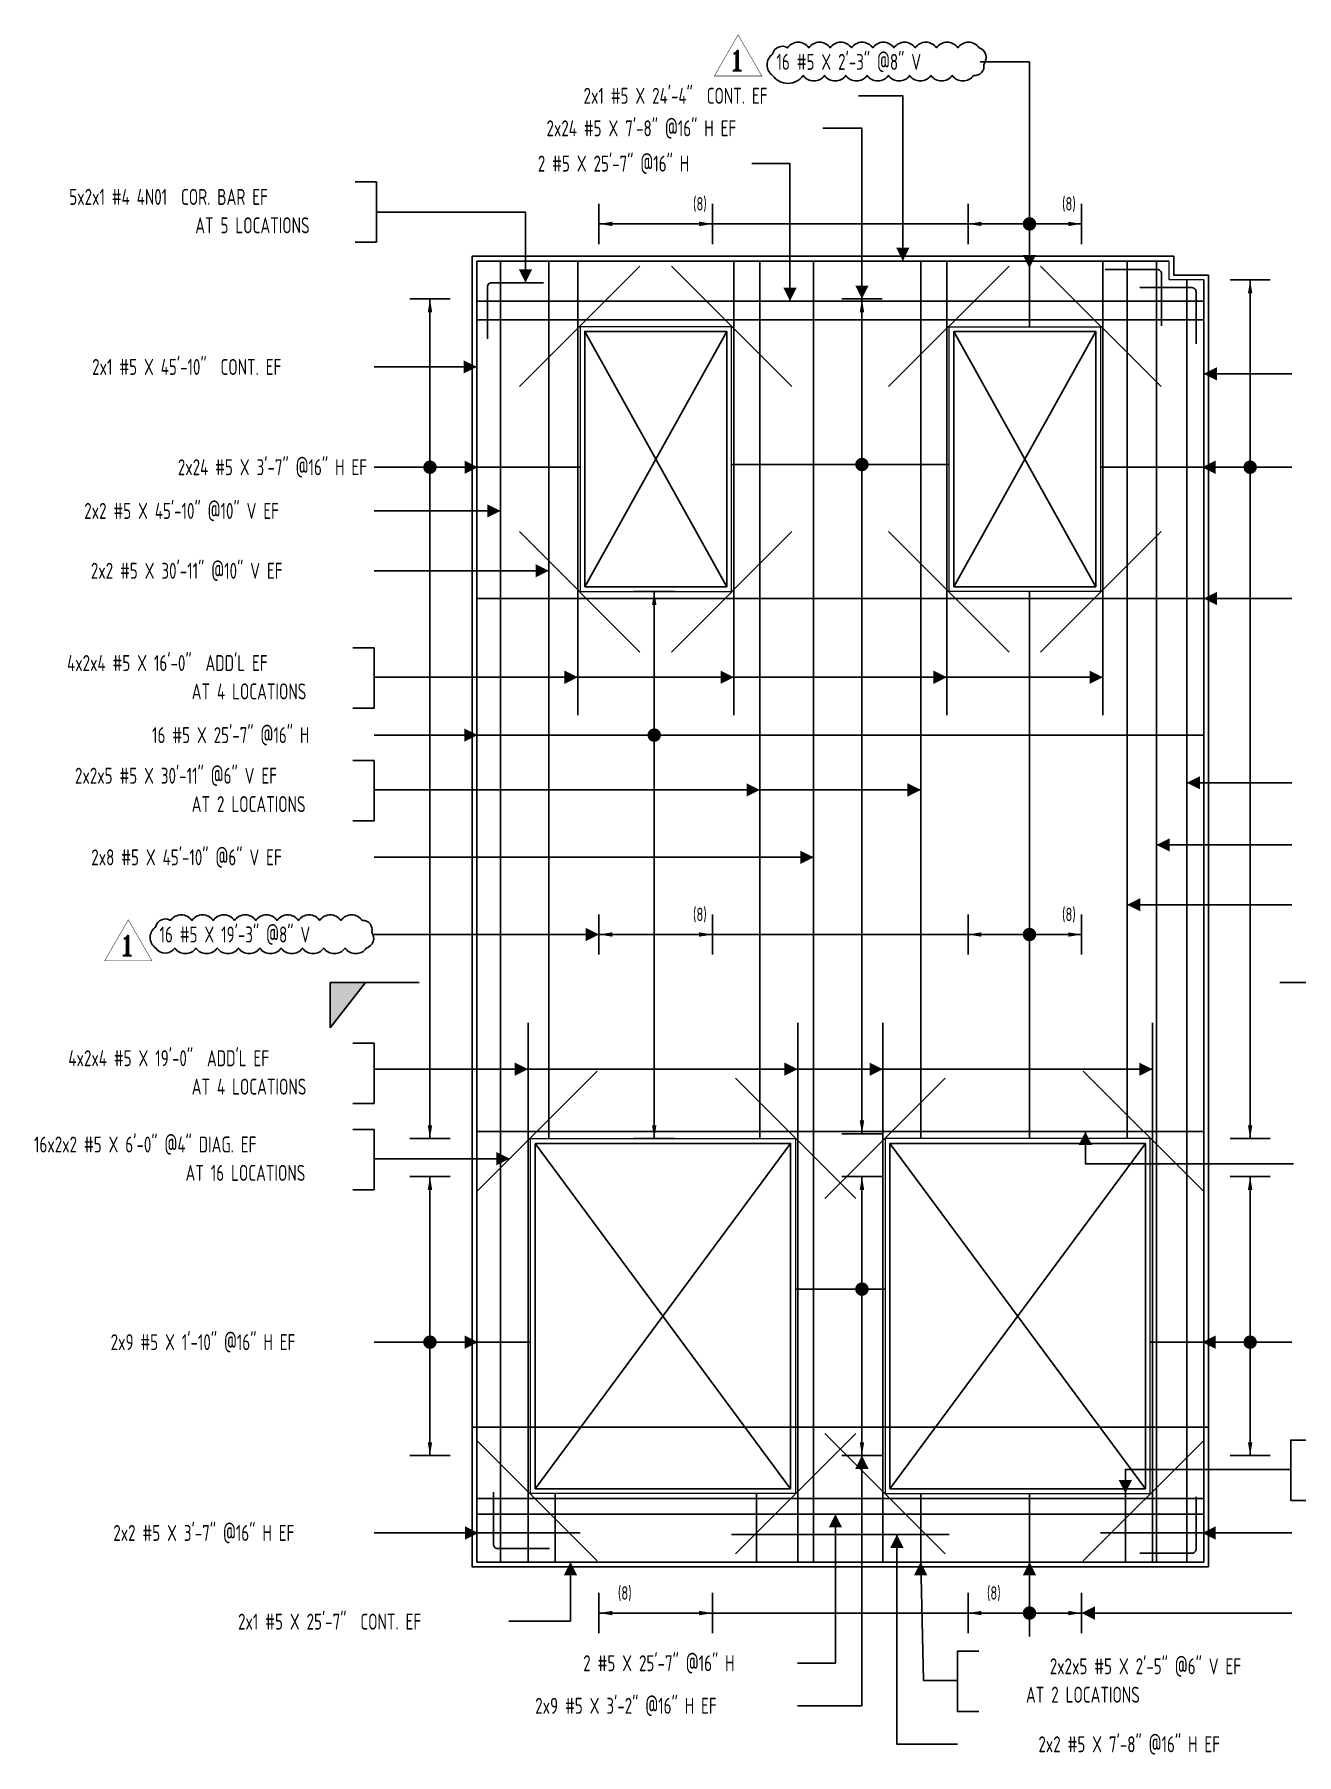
# Model space of a CAD drawing. Header units: inches. Extents: x 10095 to 38568, y -2433 to 4174.
# Drawn here: x 29366 to 29900, y 300 to 1027 of the extents above; entities that cross this region are included whole.
import ezdxf
from ezdxf.enums import TextEntityAlignment as Align

# ---------------------------------------------------------------- set-up
doc = ezdxf.new("R2010")
doc.units = ezdxf.units.IN
doc.header["$MEASUREMENT"] = 0
doc.layers.get('0').update_dxf_attribs({"linetype": 'CONTINUOUS'})
for name, color, linetype in [('0-25', 7, 'CONTINUOUS'), ('0-25TEXT', 7, 'CONTINUOUS'), ('0-35', 3, 'CONTINUOUS'), ('0-35TEXT', 3, 'CONTINUOUS'), ('3', 3, 'CONTINUOUS'), ('BAR-LBL', 2, 'CONTINUOUS'), ('Hatch', 253, 'CONTINUOUS'), ('INTERMEDIATERANGELAY', 7, 'CONTINUOUS'), ('RANGELAY', 7, 'CONTINUOUS'), ('REBARS', 4, 'CONTINUOUS'), ('REV_1', 150, 'CONTINUOUS')]:
    doc.layers.add(name, color=color, linetype=linetype)
doc.layers.add('COVER', color=6, linetype='CONTINUOUS', lineweight=0, plot=False)
doc.styles.add('AR', font='ARCHQUIK.shx', dxfattribs={"width": 0.8})
doc.styles.add('ROMANT', font='romant')

# ---------------------------------------------------------------- blocks, each defined once
blk = doc.blocks.new('leadrblk')
blk.add_lwpolyline([(0, 0, 0, 1, 0), (1, 0, 1, 1, 0)], format="xyseb")
blk = doc.blocks.new('SECTARO')
at = {"linetype": 'Continuous'}
blk.add_line((33.32, 16.99), (20.13, 0), dxfattribs=at)
for p, q in [((33.32, 16.99), (33.32, 0)), ((33.32, 0), (0, 0))]:
    blk.add_line(p, q)
for points in [[(33.32, 0), (33.32, 16.99), (33.32, 0), (20.13, 0)], [(33.32, 16.99), (20.13, 0), (33.32, 0), (33.32, 16.99)]]:
    blk.add_solid(points, dxfattribs=at)
blk = doc.blocks.new('*X3')
at = {"color": 0, "linetype": 'Continuous'}
for p, q in [((-1.108, 0.278), (-1.075, 0.312)), ((-1.081, 0.217), (-1.031, 0.267)), ((-1.013, 0.197), (-0.986, 0.223)), ((-0.96, 0.161), (-0.942, 0.179)), ((-0.92, 0.112), (-0.898, 0.135)), ((-0.895, 0.05), (-0.854, 0.091)), ((-0.856, 0), (-0.81, 0.046)), ((-0.768, 0), (-0.765, 0.002))]:
    blk.add_line(p, q, dxfattribs=at)
blk = doc.blocks.new('*X2')
at = {"color": 0, "linetype": 'Continuous'}
for p, q in [((-1.108, 0.278), (-1.075, 0.312)), ((-0.96, 0.161), (-0.942, 0.179)), ((-0.856, 0), (-0.81, 0.046))]:
    blk.add_line(p, q, dxfattribs=at)
blk = doc.blocks.new('SECTNU')
at = {"linetype": 'Continuous'}
blk.add_line((-24.74, 0), (-32.81, 0), dxfattribs=at)
blk.add_line((0, 0), (-24.74, 0))
at = {"layer": '3'}
for p, q in [((-68.89, 0), (-46.81, 22.07)), ((-60.81, 0), (-68.89, 0))]:
    blk.add_line(p, q, dxfattribs=at)
at = {"layer": '3', "linetype": 'Continuous'}
blk.add_line((-46.81, 14), (-46.81, 22.07), dxfattribs=at)
at = {"layer": '3'}
for points in [[(-46.81, 22.07), (-24.74, 0), (-32.81, 0, 1)], [(-32.81, 0, 0.414214), (-46.81, 14)]]:
    blk.add_lwpolyline(points, format="xyb", dxfattribs=at)
for start, end in [(90, 180), (180, 0)]:
    blk.add_arc((-46.81, 0), 14, start, end, dxfattribs=at)
at = {"linetype": 'Continuous', "xscale": -64, "yscale": 64, "zscale": 64, "rotation": 359.9999999999999}
blk.add_blockref('*X3', (-117.73, 0), dxfattribs=at)
at = {"linetype": 'Continuous', "xscale": 64, "yscale": 64, "zscale": 64}
for name in ['*X3', '*X2']:
    blk.add_blockref(name, (24.1, 0), dxfattribs=at)
at = {"linetype": 'Continuous', "style": 'ROMANT', "oblique": 9, "width": 0.9}
blk.add_attdef('NO', text='', height=8, dxfattribs=at).set_placement((-46.81, 0), align=Align.MIDDLE)
blk = doc.blocks.new('*U1182', base_point=(29552.88, 538.3))
at = {"layer": 'REBARS', "color": 0}
blk.add_lwpolyline([(29553.1, 538.08), (29604.01, 588.99)], dxfattribs=at)
blk = doc.blocks.new('*U1183', base_point=(29575.04, 381.46))
at = {"layer": 'REBARS', "color": 0}
blk.add_lwpolyline([(29574.73, 381.46), (29574.73, 609.46)], dxfattribs=at)
blk = doc.blocks.new('*U1184', base_point=(29688.41, 381.46))
at = {"layer": 'REBARS', "color": 0}
blk.add_lwpolyline([(29688.73, 381.46), (29688.73, 609.46)], dxfattribs=at)
blk = doc.blocks.new('*U1185', base_point=(29725.04, 381.46))
at = {"layer": 'REBARS', "color": 0}
blk.add_lwpolyline([(29724.73, 381.46), (29724.73, 609.46)], dxfattribs=at)
blk = doc.blocks.new('*U1186', base_point=(29838.41, 381.46))
at = {"layer": 'REBARS', "color": 0}
blk.add_lwpolyline([(29838.73, 381.46), (29838.73, 609.46)], dxfattribs=at)
blk = doc.blocks.new('*U1187', base_point=(29586.55, 381.46))
at = {"layer": 'REBARS', "color": 0}
blk.add_lwpolyline([(29586.23, 381.46), (29586.23, 410.46)], dxfattribs=at)
blk = doc.blocks.new('*U1188', base_point=(29826.91, 381.46))
at = {"layer": 'REBARS', "color": 0}
blk.add_lwpolyline([(29827.22, 381.46), (29827.22, 410.46)], dxfattribs=at)
blk = doc.blocks.new('*U1422', base_point=(29860.35, 789.12))
at = {"layer": 'REBARS', "color": 0}
blk.add_lwpolyline([(29860.35, 788.81), (29553.35, 788.8)], dxfattribs=at)
blk = doc.blocks.new('*U1423', base_point=(29860.35, 906.35))
at = {"layer": 'REBARS', "color": 0}
blk.add_lwpolyline([(29860.35, 906.66), (29553.35, 906.66)], dxfattribs=at)
blk = doc.blocks.new('*U1189', base_point=(29671.59, 410.46))
at = {"layer": 'REBARS', "color": 0}
blk.add_lwpolyline([(29671.28, 410.46), (29671.28, 381.46)], dxfattribs=at)
blk = doc.blocks.new('*U1190', base_point=(29741.03, 410.46))
at = {"layer": 'REBARS', "color": 0}
blk.add_lwpolyline([(29740.72, 410.46), (29740.72, 381.46)], dxfattribs=at)
blk = doc.blocks.new('*U1404', base_point=(29860.35, 408.64))
at = {"layer": 'REBARS', "color": 0}
blk.add_lwpolyline([(29860.35, 408.33), (29553.35, 408.33)], dxfattribs=at)
blk = doc.blocks.new('*U1405', base_point=(29860.35, 563.1))
at = {"layer": 'REBARS', "color": 0}
blk.add_lwpolyline([(29860.35, 563.41), (29553.35, 563.41)], dxfattribs=at)
blk = doc.blocks.new('*U1191', base_point=(29583.87, 560.46))
at = {"layer": 'REBARS', "color": 0}
blk.add_lwpolyline([(29583.56, 560.46), (29583.56, 931.46)], dxfattribs=at)
blk = doc.blocks.new('*U1192', base_point=(29562.79, 931.46))
at = {"layer": 'REBARS', "color": 0}
blk.add_lwpolyline([(29563.1, 931.46), (29563.1, 381.46)], dxfattribs=at)
blk = doc.blocks.new('*U1475', base_point=(29786.38, 560.46))
at = {"layer": 'REBARS', "color": 0}
blk.add_lwpolyline([(29786.69, 560.46), (29786.69, 791.46)], dxfattribs=at)
blk = doc.blocks.new('*U1193', base_point=(29553.73, 393.43))
at = {"layer": 'REBARS', "color": 0}
blk.add_lwpolyline([(29553.73, 393.75), (29596.73, 393.75)], dxfattribs=at)
blk = doc.blocks.new('*U1406', base_point=(29860.1, 401.41))
at = {"layer": 'REBARS', "color": 0}
blk.add_lwpolyline([(29860.1, 401.72), (29553.1, 401.72)], dxfattribs=at)
blk = doc.blocks.new('*U1194', base_point=(29859.73, 393.43))
at = {"layer": 'REBARS', "color": 0}
blk.add_lwpolyline([(29859.73, 393.75), (29816.73, 393.75)], dxfattribs=at)
blk = doc.blocks.new('*U1195', base_point=(29752.73, 392.77))
at = {"layer": 'REBARS', "color": 0}
blk.add_lwpolyline([(29752.73, 393.08), (29660.73, 393.08)], dxfattribs=at)
blk = doc.blocks.new('rendmark')
at = {"color": 4}
blk.add_line((0, -3), (0, 3), dxfattribs=at)
blk = doc.blocks.new('rarrow')
at = {"color": 7}
blk.add_solid([(2, -0.33), (2, 0.33), (0, 0)], dxfattribs=at)
blk = doc.blocks.new('*U1697', base_point=(29808.73, 646.75))
at = {"layer": 'INTERMEDIATERANGELAY'}
blk.add_line((29760.72, 646.75), (29652.73, 646.75), dxfattribs=at)
at = {"layer": 'RANGELAY'}
for p, q in [((29652.73, 646.75), (29604.73, 646.75)), ((29808.73, 646.75), (29760.72, 646.75))]:
    blk.add_line(p, q, dxfattribs=at)
at = {"layer": 'RANGELAY', "xscale": 2.834645669291339, "yscale": 2.834645669291339}
for name, p, rotation in [('rendmark', (29604.73, 646.75), 359.999996929531), ('rendmark', (29652.73, 646.75), 180), ('rendmark', (29760.72, 646.75), 359.999996929531), ('rendmark', (29808.73, 646.75), 180), ('rarrow', (29604.73, 646.75), 359.999996929531), ('rarrow', (29652.73, 646.75), 180), ('rarrow', (29760.72, 646.75), 359.999996929531), ('rarrow', (29808.73, 646.75), 180)]:
    blk.add_blockref(name, p, dxfattribs=dict(at, rotation=rotation))
blk = doc.blocks.new('VPMA69B11')
at = {"const_width": 1}
blk.add_lwpolyline([(-0.5, 0, 1), (0.5, 0, 1)], format="xyb", close=True, dxfattribs=at)
blk = doc.blocks.new('*U1696', base_point=(29808.73, 359.87))
at = {"layer": 'INTERMEDIATERANGELAY'}
blk.add_line((29760.72, 359.87), (29652.73, 359.87), dxfattribs=at)
at = {"layer": 'RANGELAY'}
for p, q in [((29652.73, 359.87), (29604.73, 359.87)), ((29808.73, 359.87), (29760.72, 359.87))]:
    blk.add_line(p, q, dxfattribs=at)
at = {"layer": 'RANGELAY', "xscale": 2.834645669291339, "yscale": 2.834645669291339}
for name, p, rotation in [('rendmark', (29604.73, 359.87), 359.999996929531), ('rendmark', (29652.73, 359.87), 180), ('rendmark', (29760.72, 359.87), 359.999996929531), ('rendmark', (29808.73, 359.87), 180), ('rarrow', (29604.73, 359.87), 359.999996929531), ('rarrow', (29652.73, 359.87), 180), ('rarrow', (29760.72, 359.87), 359.999996929531), ('rarrow', (29808.73, 359.87), 180)]:
    blk.add_blockref(name, p, dxfattribs=dict(at, rotation=rotation))
blk = doc.blocks.new('VPMA69B71')
at = {"const_width": 1}
blk.add_lwpolyline([(-0.5, 0, 1), (0.5, 0, 1)], format="xyb", close=True, dxfattribs=at)
blk = doc.blocks.new('*U1695', base_point=(29808.73, 947.16))
at = {"layer": 'INTERMEDIATERANGELAY'}
blk.add_line((29760.72, 947.16), (29652.73, 947.16), dxfattribs=at)
at = {"layer": 'RANGELAY'}
for p, q in [((29652.73, 947.16), (29604.73, 947.16)), ((29808.73, 947.16), (29760.72, 947.16))]:
    blk.add_line(p, q, dxfattribs=at)
at = {"layer": 'RANGELAY', "xscale": 2.834645669291339, "yscale": 2.834645669291339}
for name, p, rotation in [('rendmark', (29604.73, 947.16), 359.999996929531), ('rendmark', (29652.73, 947.16), 180), ('rendmark', (29760.72, 947.16), 359.999996929531), ('rendmark', (29808.73, 947.16), 180), ('rarrow', (29604.73, 947.16), 359.999996929531), ('rarrow', (29652.73, 947.16), 180), ('rarrow', (29760.72, 947.16), 359.999996929531), ('rarrow', (29808.73, 947.16), 180)]:
    blk.add_blockref(name, p, dxfattribs=dict(at, rotation=rotation))
blk = doc.blocks.new('VPMA69BD1')
at = {"const_width": 1}
blk.add_lwpolyline([(-0.5, 0, 1), (0.5, 0, 1)], format="xyb", close=True, dxfattribs=at)
blk = doc.blocks.new('*U1196', base_point=(29596.04, 739.46))
at = {"layer": 'REBARS', "color": 0}
blk.add_lwpolyline([(29595.73, 739.46), (29595.73, 931.46)], dxfattribs=at)
blk = doc.blocks.new('*U1197', base_point=(29661.42, 739.46))
at = {"layer": 'REBARS', "color": 0}
blk.add_lwpolyline([(29661.73, 739.46), (29661.73, 931.46)], dxfattribs=at)
blk = doc.blocks.new('*U1198', base_point=(29752.03, 739.46))
at = {"layer": 'REBARS', "color": 0}
blk.add_lwpolyline([(29751.72, 739.46), (29751.72, 931.46)], dxfattribs=at)
blk = doc.blocks.new('*U1199', base_point=(29817.41, 739.46))
at = {"layer": 'REBARS', "color": 0}
blk.add_lwpolyline([(29817.73, 739.46), (29817.73, 931.46)], dxfattribs=at)
blk = doc.blocks.new('*U1200', base_point=(29713.52, 435.58))
at = {"layer": 'REBARS', "color": 0}
blk.add_lwpolyline([(29713.3, 435.8), (29662.39, 384.89)], dxfattribs=at)
blk = doc.blocks.new('*U1201', base_point=(29713.52, 535.35))
at = {"layer": 'REBARS', "color": 0}
blk.add_lwpolyline([(29713.3, 535.13), (29662.39, 586.04)], dxfattribs=at)
blk = doc.blocks.new('*U1202', base_point=(29860.57, 432.62))
at = {"layer": 'REBARS', "color": 0}
blk.add_lwpolyline([(29860.35, 432.85), (29809.44, 381.93)], dxfattribs=at)
blk = doc.blocks.new('*U1203', base_point=(29699.93, 435.58))
at = {"layer": 'REBARS', "color": 0}
blk.add_lwpolyline([(29700.15, 435.8), (29751.06, 384.89)], dxfattribs=at)
blk = doc.blocks.new('*U1204', base_point=(29860.57, 538.3))
at = {"layer": 'REBARS', "color": 0}
blk.add_lwpolyline([(29860.35, 538.08), (29809.44, 588.99)], dxfattribs=at)
blk = doc.blocks.new('*U1205', base_point=(29699.93, 535.35))
at = {"layer": 'REBARS', "color": 0}
blk.add_lwpolyline([(29700.15, 535.13), (29751.06, 586.04)], dxfattribs=at)
blk = doc.blocks.new('*U1424', base_point=(29686.53, 816.87))
at = {"layer": 'REBARS', "color": 0}
blk.add_lwpolyline([(29686.31, 817.09), (29635.4, 766.18)], dxfattribs=at)
blk = doc.blocks.new('*U1425', base_point=(29570.93, 816.87))
at = {"layer": 'REBARS', "color": 0}
blk.add_lwpolyline([(29571.15, 817.09), (29622.06, 766.18)], dxfattribs=at)
blk = doc.blocks.new('*U1426', base_point=(29686.53, 878.6))
at = {"layer": 'REBARS', "color": 0}
blk.add_lwpolyline([(29686.31, 878.38), (29635.4, 929.29)], dxfattribs=at)
blk = doc.blocks.new('*U1427', base_point=(29570.93, 878.6))
at = {"layer": 'REBARS', "color": 0}
blk.add_lwpolyline([(29571.15, 878.38), (29622.06, 929.29)], dxfattribs=at)
blk = doc.blocks.new('*U1428', base_point=(29842.52, 816.87))
at = {"layer": 'REBARS', "color": 0}
blk.add_lwpolyline([(29842.3, 817.09), (29791.39, 766.18)], dxfattribs=at)
blk = doc.blocks.new('*U1429', base_point=(29726.92, 816.87))
at = {"layer": 'REBARS', "color": 0}
blk.add_lwpolyline([(29727.14, 817.09), (29778.05, 766.18)], dxfattribs=at)
blk = doc.blocks.new('*U1430', base_point=(29842.52, 878.6))
at = {"layer": 'REBARS', "color": 0}
blk.add_lwpolyline([(29842.3, 878.38), (29791.39, 929.29)], dxfattribs=at)
blk = doc.blocks.new('*U1431', base_point=(29726.92, 878.6))
at = {"layer": 'REBARS', "color": 0}
blk.add_lwpolyline([(29727.14, 878.38), (29778.05, 929.29)], dxfattribs=at)
blk = doc.blocks.new('*U1206', base_point=(29857.35, 384.96))
at = {"layer": 'REBARS', "color": 0}
blk.add_lwpolyline([(29857.1, 408.96), (29857.1, 386.96, -0.414214), (29855.35, 385.21), (29833.35, 385.21)], format="xyb", dxfattribs=at)
blk = doc.blocks.new('*U1207', base_point=(29559.83, 386.96))
at = {"layer": 'REBARS', "color": 0}
blk.add_lwpolyline([(29560.08, 410.96), (29560.08, 388.96, 0.414214), (29561.83, 387.21), (29583.83, 387.21)], format="xyb", dxfattribs=at)
blk = doc.blocks.new('*U1208', base_point=(29552.79, 381.46))
at = {"layer": 'REBARS', "color": 0}
blk.add_lwpolyline([(29553.1, 381.46), (29553.1, 931.46)], dxfattribs=at)
blk = doc.blocks.new('*U1209', base_point=(29860.04, 381.46))
at = {"layer": 'REBARS', "color": 0}
blk.add_lwpolyline([(29860.35, 381.46), (29860.35, 923.46)], dxfattribs=at)
blk = doc.blocks.new('*U1482', base_point=(29786.38, 903.51))
at = {"layer": 'REBARS', "color": 0}
blk.add_lwpolyline([(29786.69, 903.51), (29786.69, 930.51)], dxfattribs=at)
blk = doc.blocks.new('*U1210', base_point=(29857.35, 920.46))
at = {"layer": 'REBARS', "color": 0}
blk.add_lwpolyline([(29857.1, 896.46), (29857.1, 918.46, 0.414214), (29855.35, 920.21), (29833.35, 920.21)], format="xyb", dxfattribs=at)
blk = doc.blocks.new('*U1411', base_point=(29860.35, 730.73))
at = {"layer": 'REBARS', "color": 0}
blk.add_lwpolyline([(29860.35, 731.04), (29553.35, 731.04)], dxfattribs=at)
blk = doc.blocks.new('*U1694', base_point=(29628.08, 791.75))
at = {"layer": 'RANGELAY'}
blk.add_line((29628.08, 791.75), (29628.08, 560.46), dxfattribs=at)
at = {"layer": 'RANGELAY', "xscale": 2.834645669291339, "yscale": 2.834645669291339}
for name, p, rotation in [('rendmark', (29628.08, 791.75), 269.9999999999999), ('rarrow', (29628.08, 791.75), 269.9999999999999), ('rendmark', (29628.08, 560.46), 89.999996929531), ('rarrow', (29628.08, 560.46), 89.999996929531)]:
    blk.add_blockref(name, p, dxfattribs=dict(at, rotation=rotation))
blk = doc.blocks.new('VPMA69DB1')
at = {"const_width": 1}
blk.add_lwpolyline([(-0.5, 0, 1), (0.5, 0, 1)], format="xyb", close=True, dxfattribs=at)
blk = doc.blocks.new('*U1211', base_point=(29845.1, 931.15))
at = {"layer": 'REBARS', "color": 0}
blk.add_lwpolyline([(29845.1, 931.46), (29553.1, 931.46)], dxfattribs=at)
blk = doc.blocks.new('*U1212', base_point=(29860.66, 923.46))
at = {"layer": 'REBARS', "color": 0}
blk.add_lwpolyline([(29860.35, 923.46), (29860.35, 381.46)], dxfattribs=at)
blk = doc.blocks.new('*U1213', base_point=(29842.73, 928.11))
at = {"layer": 'REBARS', "color": 0}
blk.add_lwpolyline([(29842.48, 904.11), (29842.48, 926.11, 0.414214), (29840.73, 927.86), (29818.73, 927.86)], format="xyb", dxfattribs=at)
blk = doc.blocks.new('*U1214', base_point=(29853.47, 923.46))
at = {"layer": 'REBARS', "color": 0}
blk.add_lwpolyline([(29853.15, 923.46), (29853.15, 381.46)], dxfattribs=at)
blk = doc.blocks.new('*U1215', base_point=(29557.31, 922.53))
at = {"layer": 'REBARS', "color": 0}
blk.add_lwpolyline([(29557.56, 898.53), (29557.56, 920.53, -0.414214), (29559.31, 922.28), (29581.31, 922.28)], format="xyb", dxfattribs=at)
blk = doc.blocks.new('*U1216', base_point=(29786.38, 381.46))
at = {"layer": 'REBARS', "color": 0}
blk.add_lwpolyline([(29786.69, 381.46), (29786.69, 410.46)], dxfattribs=at)
blk = doc.blocks.new('*U1407', base_point=(29860.1, 914.24))
at = {"layer": 'REBARS', "color": 0}
blk.add_lwpolyline([(29860.1, 914.55), (29553.1, 914.55)], dxfattribs=at)
blk = doc.blocks.new('*U1693', base_point=(29533.29, 544.46))
at = {"layer": 'RANGELAY'}
blk.add_line((29533.29, 544.46), (29533.29, 426.46), dxfattribs=at)
at = {"layer": 'RANGELAY', "xscale": 2.834645669291339, "yscale": 2.834645669291339}
for name, p, rotation in [('rendmark', (29533.29, 544.46), 269.9999999999999), ('rarrow', (29533.29, 544.46), 269.9999999999999), ('rarrow', (29533.29, 426.46), 89.999996929531), ('rendmark', (29533.29, 426.46), 89.999996929531)]:
    blk.add_blockref(name, p, dxfattribs=dict(at, rotation=rotation))
blk = doc.blocks.new('VPMA69F01')
at = {"const_width": 1}
blk.add_lwpolyline([(-0.5, 0, 1), (0.5, 0, 1)], format="xyb", close=True, dxfattribs=at)
blk = doc.blocks.new('*U1217', base_point=(29553.52, 474.1))
at = {"layer": 'REBARS', "color": 0}
blk.add_lwpolyline([(29553.52, 474.41), (29575.52, 474.41)], dxfattribs=at)
blk = doc.blocks.new('*U1692', base_point=(29533.29, 915.46))
at = {"layer": 'RANGELAY'}
blk.add_line((29533.29, 915.46), (29533.29, 560.46), dxfattribs=at)
at = {"layer": 'RANGELAY', "xscale": 2.834645669291339, "yscale": 2.834645669291339}
for name, p, rotation in [('rendmark', (29533.29, 915.46), 269.9999999999999), ('rarrow', (29533.29, 915.46), 269.9999999999999), ('rendmark', (29533.29, 560.46), 89.999996929531), ('rarrow', (29533.29, 560.46), 89.999996929531)]:
    blk.add_blockref(name, p, dxfattribs=dict(at, rotation=rotation))
blk = doc.blocks.new('VPMA69F41')
at = {"const_width": 1}
blk.add_lwpolyline([(-0.5, 0, 1), (0.5, 0, 1)], format="xyb", close=True, dxfattribs=at)
blk = doc.blocks.new('*U1218', base_point=(29553.52, 843.99))
at = {"layer": 'REBARS', "color": 0}
blk.add_lwpolyline([(29553.52, 844.3), (29596.52, 844.3)], dxfattribs=at)
blk = doc.blocks.new('*U1691', base_point=(29879.96, 544.46))
at = {"layer": 'RANGELAY'}
blk.add_line((29879.96, 544.46), (29879.96, 426.46), dxfattribs=at)
at = {"layer": 'RANGELAY', "xscale": 2.834645669291339, "yscale": 2.834645669291339}
for name, p, rotation in [('rendmark', (29879.96, 544.46), 269.9999999999999), ('rarrow', (29879.96, 544.46), 269.9999999999999), ('rarrow', (29879.96, 426.46), 89.999996929531), ('rendmark', (29879.96, 426.46), 89.999996929531)]:
    blk.add_blockref(name, p, dxfattribs=dict(at, rotation=rotation))
blk = doc.blocks.new('VPMA69F91')
at = {"const_width": 1}
blk.add_lwpolyline([(-0.5, 0, 1), (0.5, 0, 1)], format="xyb", close=True, dxfattribs=at)
blk = doc.blocks.new('*U1219', base_point=(29859.73, 474.1))
at = {"layer": 'REBARS', "color": 0}
blk.add_lwpolyline([(29859.73, 474.41), (29837.73, 474.41)], dxfattribs=at)
blk = doc.blocks.new('*U1690', base_point=(29879.96, 923.46))
at = {"layer": 'RANGELAY'}
blk.add_line((29879.96, 923.46), (29879.96, 560.46), dxfattribs=at)
at = {"layer": 'RANGELAY', "xscale": 2.834645669291339, "yscale": 2.834645669291339}
for name, p, rotation in [('rendmark', (29879.96, 923.46), 269.9999999999999), ('rarrow', (29879.96, 923.46), 269.9999999999999), ('rendmark', (29879.96, 560.46), 89.999996929531), ('rarrow', (29879.96, 560.46), 89.999996929531)]:
    blk.add_blockref(name, p, dxfattribs=dict(at, rotation=rotation))
blk = doc.blocks.new('VPMA69FD1')
at = {"const_width": 1}
blk.add_lwpolyline([(-0.5, 0, 1), (0.5, 0, 1)], format="xyb", close=True, dxfattribs=at)
blk = doc.blocks.new('*U1220', base_point=(29859.73, 843.99))
at = {"layer": 'REBARS', "color": 0}
blk.add_lwpolyline([(29859.73, 844.3), (29816.73, 844.3)], dxfattribs=at)
blk = doc.blocks.new('*U1221', base_point=(29827.63, 560.46))
at = {"layer": 'REBARS', "color": 0}
blk.add_lwpolyline([(29827.94, 560.46), (29827.94, 931.46)], dxfattribs=at)
blk = doc.blocks.new('*U1222', base_point=(29840.66, 931.46))
at = {"layer": 'REBARS', "color": 0}
blk.add_lwpolyline([(29840.35, 931.46), (29840.35, 381.46)], dxfattribs=at)
blk = doc.blocks.new('*U1689', base_point=(29715.88, 915.46))
at = {"layer": 'RANGELAY'}
blk.add_line((29715.88, 915.46), (29715.88, 562.46), dxfattribs=at)
at = {"layer": 'RANGELAY', "xscale": 2.834645669291339, "yscale": 2.834645669291339}
for name, p, rotation in [('rendmark', (29715.88, 915.46), 269.9999999999999), ('rarrow', (29715.88, 915.46), 269.9999999999999), ('rarrow', (29715.88, 562.46), 89.999996929531), ('rendmark', (29715.88, 562.46), 89.999996929531)]:
    blk.add_blockref(name, p, dxfattribs=dict(at, rotation=rotation))
blk = doc.blocks.new('VPMA6A071')
at = {"const_width": 1}
blk.add_lwpolyline([(-0.5, 0, 1), (0.5, 0, 1)], format="xyb", close=True, dxfattribs=at)
blk = doc.blocks.new('*U1223', base_point=(29752.73, 845.12))
at = {"layer": 'REBARS', "color": 0}
blk.add_lwpolyline([(29752.73, 845.43), (29660.73, 845.43)], dxfattribs=at)
blk = doc.blocks.new('*U1688', base_point=(29715.88, 544.46))
at = {"layer": 'RANGELAY'}
blk.add_line((29715.88, 544.46), (29715.88, 426.46), dxfattribs=at)
at = {"layer": 'RANGELAY', "xscale": 2.834645669291339, "yscale": 2.834645669291339}
for name, p, rotation in [('rendmark', (29715.88, 544.46), 269.9999999999999), ('rarrow', (29715.88, 544.46), 269.9999999999999), ('rarrow', (29715.88, 426.46), 89.999996929531), ('rendmark', (29715.88, 426.46), 89.999996929531)]:
    blk.add_blockref(name, p, dxfattribs=dict(at, rotation=rotation))
blk = doc.blocks.new('VPMA6A0C1')
at = {"const_width": 1}
blk.add_lwpolyline([(-0.5, 0, 1), (0.5, 0, 1)], format="xyb", close=True, dxfattribs=at)
blk = doc.blocks.new('*U1224', base_point=(29725.73, 496.51))
at = {"layer": 'REBARS', "color": 0}
blk.add_lwpolyline([(29725.73, 496.82), (29687.73, 496.82)], dxfattribs=at)
blk = doc.blocks.new('*U1408', base_point=(29860.1, 381.78))
at = {"layer": 'REBARS', "color": 0}
blk.add_lwpolyline([(29860.1, 381.46), (29553.1, 381.46)], dxfattribs=at)
blk = doc.blocks.new('*U1225', base_point=(29695.73, 931.46))
at = {"layer": 'REBARS', "color": 0}
blk.add_lwpolyline([(29695.42, 931.46), (29695.42, 381.46)], dxfattribs=at)
blk = doc.blocks.new('*U1226', base_point=(29673.04, 931.46))
at = {"layer": 'REBARS', "color": 0}
blk.add_lwpolyline([(29672.73, 931.46), (29672.73, 560.46)], dxfattribs=at)
blk = doc.blocks.new('*U1227', base_point=(29741.03, 931.46))
at = {"layer": 'REBARS', "color": 0}
blk.add_lwpolyline([(29740.72, 931.46), (29740.72, 560.46)], dxfattribs=at)
blk = doc.blocks.new('*U1228', base_point=(29552.88, 432.62))
at = {"layer": 'REBARS', "color": 0}
blk.add_lwpolyline([(29553.1, 432.84), (29604.01, 381.93)], dxfattribs=at)
blk = doc.blocks.new('Rev_Tri (48)')
at = {"const_width": 0.128}
blk.add_lwpolyline([(6.69, 11.58), (13.37, 0), (0, 0)], close=True, dxfattribs=at)
at = {"color": 1, "style": 'ROMANT'}
blk.add_attdef('R', (3.93, 1.52, -0.03), '', height=5.75, dxfattribs=at)

msp = doc.modelspace()

# ---------------------------------------------------------------- linework, layer by layer
at = {"layer": '0-25'}
for p, q in [((29598.72555, 901.71257), (29658.73252, 793.75274)), ((29598.72555, 793.75274), (29658.73252, 901.71257)), ((29814.72555, 901.71257), (29754.71858, 793.75274)), ((29814.72555, 793.75274), (29754.71858, 901.71257)), ((29577.72555, 412.46257), (29685.72555, 558.46302)), ((29685.72555, 412.46257), (29577.72555, 558.46302)), ((29835.72555, 412.46257), (29727.72555, 558.46302)), ((29727.72555, 412.46257), (29835.72555, 558.46302))]:
    msp.add_line(p, q, dxfattribs=at)
at = {"layer": '0-25TEXT'}
for points in [[(29786.69346, 925.48923), (29786.69346, 1015.66459), (29765.7832, 1015.66459)], [(29733.14164, 931.46257), (29733.14164, 1001.32813), (29714.41171, 1001.32813)], [(29715.88235, 915.46257), (29715.88235, 987.57485), (29699.30017, 987.57485)], [(29685.46491, 914.55231), (29685.46491, 972.65014), (29669.38954, 972.65014)], [(29501.62527, 964.94475), (29510.62432, 964.94475), (29510.62432, 939.44743), (29501.62527, 939.44743)], [(29573.66351, 922.27615), (29573.66351, 952.19609), (29510.62432, 952.19609)], [(29553.10055, 886.69261), (29509.67941, 886.69261)], [(29860.35058, 883.7889), (29897.60607, 883.7889)], [(29553.52415, 844.30183), (29509.68074, 844.30183)], [(29859.72555, 844.30183), (29897.60607, 844.30183)], [(29563.10056, 825.82404), (29509.67941, 825.82404)], [(29583.56147, 800.51979), (29509.67941, 800.51979)], [(29860.35057, 788.80502), (29897.60607, 788.80502)], [(29500.68035, 767.88575), (29509.67941, 767.88575), (29509.67941, 742.38843), (29500.68035, 742.38843)], [(29817.72561, 755.51205), (29509.67941, 755.51205)], [(29553.37547, 731.04234), (29509.67941, 731.04234)], [(29500.68035, 720.25167), (29509.67941, 720.25167), (29509.67941, 694.75435), (29500.68035, 694.75435)], [(29740.71858, 707.87798), (29509.67941, 707.87797)], [(29853.15381, 710.90635), (29897.60607, 710.90635)], [(29840.35055, 684.64276), (29897.60607, 684.64276)], [(29695.42229, 679.37901), (29509.67941, 679.37901)], [(29827.9434, 659.33851), (29897.60607, 659.33851)], [(29604.72555, 646.75085), (29509.67941, 646.75085)], [(29500.68035, 600.81213), (29509.67941, 600.81213), (29509.67941, 575.3148), (29500.68035, 575.3148)], [(29838.72554, 589.80459), (29509.67941, 589.80459)], [(29500.68035, 564.35132), (29509.67941, 564.35132), (29509.67941, 538.854), (29500.68035, 538.854)], [(29810.31262, 563.41075), (29810.31262, 549.77472), (29898.2357, 549.77472)], [(29566.99752, 551.97762), (29509.67941, 551.97762)], [(29553.52415, 474.40967), (29509.68074, 474.40967)], [(29859.72555, 474.40967), (29897.60607, 474.40967)], [(29906.10433, 433.02146), (29897.10527, 433.02146), (29897.10527, 407.52414), (29906.10433, 407.52414)], [(29715.88235, 426.46261), (29715.88235, 320.67754), (29688.58425, 320.67754)], [(29827.21792, 410.46261), (29827.21792, 420.6478), (29897.10527, 420.64776)], [(29704.65962, 401.71931), (29704.65962, 338.67844), (29688.58425, 338.67844)], [(29553.72555, 393.74508), (29509.68074, 393.74508)], [(29730.65756, 393.08447), (29730.65756, 304.40818), (29756.229, 304.40818)], [(29859.72555, 393.74508), (29897.60607, 393.74508)], [(29592.68375, 381.46257), (29592.68375, 356.48401), (29566.68287, 356.48401)], [(29740.71858, 381.46249), (29741.94952, 331.36585), (29756.229, 331.36585)], [(29786.69348, 381.46261), (29786.69348, 350.03198)], [(29808.72555, 359.87457), (29897.60607, 359.87457)], [(29765.22806, 343.73955), (29756.229, 343.73955), (29756.229, 318.24223), (29765.22806, 318.24223)]]:
    msp.add_lwpolyline(points, dxfattribs=at)
at = {"layer": '0-35'}
for points in [[(29847.72555, 933.46257), (29551.10055, 933.46257), (29551.10055, 379.46257), (29862.35055, 379.46257), (29862.35055, 925.46257), (29847.72555, 925.46257)], [(29598.72555, 793.75274), (29658.73252, 793.75274), (29658.73252, 901.71257), (29598.72555, 901.71257)], [(29814.72555, 793.75274), (29754.71858, 793.75274), (29754.71858, 901.71257), (29814.72555, 901.71257)], [(29577.72555, 558.46302), (29685.72555, 558.46302), (29685.72555, 412.46257), (29577.72555, 412.46257)], [(29835.72555, 558.46302), (29727.72555, 558.46302), (29727.72555, 412.46257), (29835.72555, 412.46257)]]:
    msp.add_lwpolyline(points, close=True, dxfattribs=at)
at = {"layer": 'COVER'}
for points in [[(29845.72555, 931.46257), (29553.10055, 931.46257), (29553.10055, 381.46257), (29860.35055, 381.46257), (29860.35055, 923.46257), (29845.72555, 923.46257)], [(29596.72555, 791.75274), (29660.73252, 791.75274), (29660.73252, 903.71257), (29596.72555, 903.71257)], [(29816.72555, 791.75274), (29752.71858, 791.75274), (29752.71858, 903.71257), (29816.72555, 903.71257)], [(29575.72555, 560.46302), (29687.72555, 560.46302), (29687.72555, 410.46257), (29575.72555, 410.46257)], [(29837.72555, 560.46302), (29725.72555, 560.46302), (29725.72555, 410.46257), (29837.72555, 410.46257)]]:
    msp.add_lwpolyline(points, close=True, dxfattribs=at)
at = {"layer": 'Hatch'}
msp.add_line((29551.10055, 438.46257), (29862.35055, 438.46257), dxfattribs=at)
at = {"layer": 'REV_1'}
for points in [[(29678.12646, 1009.9277, -0.52056705), (29678.12646, 1018.9277, -0.52056705), (29684.41993, 1021.63423, -0.52056705), (29693.41993, 1021.63423, -0.52056705), (29702.41993, 1021.63423, -0.52056705), (29711.41993, 1021.63423, -0.52056705), (29720.41993, 1021.63423, -0.52056705), (29729.41993, 1021.63423, -0.52056705), (29738.41993, 1021.63423, -0.52056705), (29747.41993, 1021.63423, -0.52056705), (29756.41993, 1021.63423, -0.52056705), (29765.41993, 1021.63423, -0.52056705), (29767.38002, 1014.59432, -0.52056705), (29763.04663, 1009.9277, -0.52056705), (29754.04663, 1009.9277, -0.52056705), (29745.04663, 1009.9277, -0.52056705), (29736.04663, 1009.9277, -0.52056705), (29727.04663, 1009.9277, -0.52056705), (29718.04663, 1009.9277, -0.52056705), (29709.04663, 1009.9277, -0.52056705), (29700.04663, 1009.9277, -0.52056705), (29691.04663, 1009.9277, -0.52056705)], [(29417.36798, 641.01396, -0.52056705), (29417.36798, 650.01396, -0.52056705), (29423.66145, 652.72049, -0.52056705), (29432.66145, 652.72049, -0.52056705), (29441.66145, 652.72049, -0.52056705), (29450.66145, 652.72049, -0.52056705), (29459.66145, 652.72049, -0.52056705), (29468.66145, 652.72049, -0.52056705), (29477.66145, 652.72049, -0.52056705), (29486.66145, 652.72049, -0.52056705), (29495.66145, 652.72049, -0.52056705), (29504.66145, 652.72049, -0.52056705), (29508.6696, 647.72864, -0.52056705), (29506.38428, 641.01396, -0.52056705), (29497.38428, 641.01396, -0.52056705), (29488.38428, 641.01396, -0.52056705), (29479.38428, 641.01396, -0.52056705), (29470.38428, 641.01396, -0.52056705), (29461.38428, 641.01396, -0.52056705), (29452.38428, 641.01396, -0.52056705), (29443.38428, 641.01396, -0.52056705), (29434.38428, 641.01396, -0.52056705), (29425.38428, 641.01396, -0.52056705)]]:
    msp.add_lwpolyline(points, format="xyb", close=True, dxfattribs=at)

# ---------------------------------------------------------------- block references
ref = msp.add_blockref('SECTNU', (29892.51921, 626.49813), dxfattribs=dict(xscale=1.129181470141702, yscale=1.129181470141702, zscale=1.129181470141702, rotation=180))
ref.add_attrib('NO', '1', dxfattribs={"linetype": 'Continuous', "height": 9.03345, "style": 'ROMANT', "oblique": 9, "width": 0.9}).set_placement((29945.37923, 626.49812), align=Align.MIDDLE)
at = {"xscale": 1.129181470141702, "yscale": 1.129181470141702, "zscale": 1.129181470141702, "rotation": 180}
msp.add_blockref('SECTARO', (29528.74357, 626.49813), dxfattribs=at)
at = {"layer": '0-25', "xscale": 1.5, "yscale": 1.5, "zscale": 1.5}
for p in [(29653.50622, 1009.71526, 0.04167), (29395.74163, 635.58274, -0.15)]:
    msp.add_blockref('Rev_Tri (48)', p, dxfattribs=at).add_auto_attribs({'R': '1'})
at = {"layer": '0-25TEXT'}
for name, p, xscale, yscale in [('VPMA69BD1', (29786.69346, 947.15871), 2.834645669291338, 2.834645669291338), ('leadrblk', (29553.10055, 886.69261), -5.623937007874017, 2.250708661417324), ('leadrblk', (29860.35058, 883.7889), 5.623937007874017, 2.250708661417324), ('leadrblk', (29553.52415, 844.30183), -5.623937007874017, 2.250708661417324), ('leadrblk', (29859.72555, 844.30183), 5.623937007874017, 2.250708661417324), ('leadrblk', (29563.10056, 825.82404), -5.623937007874017, 2.250708661417324), ('leadrblk', (29583.56147, 800.51978), -5.623937007874017, 2.250708661417324), ('leadrblk', (29860.35057, 788.80502), 5.623937007874017, 2.250708661417324), ('leadrblk', (29595.72549, 755.51213), -5.623937007874017, 2.250708661417324), ('leadrblk', (29661.73258, 755.512), -5.623937007874017, 2.250708661417324), ('leadrblk', (29751.71852, 755.51208), -5.623937007874017, 2.250708661417324), ('leadrblk', (29817.72561, 755.51205), -5.623937007874017, 2.250708661417324), ('leadrblk', (29553.37547, 731.04234), -5.623937007874017, 2.250708661417324), ('leadrblk', (29853.15381, 710.90635), 5.623937007874017, 2.250708661417324), ('leadrblk', (29672.7263, 707.87799), -5.623937007874017, 2.250708661417324), ('leadrblk', (29740.71858, 707.87798), -5.623937007874017, 2.250708661417324), ('leadrblk', (29840.35055, 684.64276), 5.623937007874017, 2.250708661417324), ('leadrblk', (29695.42229, 679.37901), -5.623937007874017, 2.250708661417324), ('leadrblk', (29827.9434, 659.33851), 5.623937007874017, 2.250708661417324), ('leadrblk', (29604.72555, 646.75085), -5.623937007874017, 2.250708661417324), ('VPMA69B11', (29786.69346, 646.75085), 2.834645669291338, 2.834645669291338), ('leadrblk', (29574.72556, 589.80468), -5.623937007874017, 2.250708661417324), ('leadrblk', (29688.72554, 589.80454), -5.623937007874017, 2.250708661417324), ('leadrblk', (29724.72556, 589.80463), -5.623937007874017, 2.250708661417324), ('leadrblk', (29838.72554, 589.80459), -5.623937007874017, 2.250708661417324), ('leadrblk', (29566.99752, 551.97762), -5.623937007874017, 2.250708661417324), ('leadrblk', (29553.52415, 474.40967), -5.623937007874017, 2.250708661417324), ('leadrblk', (29859.72555, 474.40967), 5.623937007874017, 2.250708661417324), ('leadrblk', (29553.72555, 393.74508), -5.623937007874017, 2.250708661417324), ('leadrblk', (29859.72555, 393.74508), 5.623937007874017, 2.250708661417324), ('VPMA69B71', (29786.69346, 359.87457), 2.834645669291338, 2.834645669291338)]:
    msp.add_blockref(name, p, dxfattribs=dict(at, xscale=xscale, yscale=yscale))
for name, p, xscale, yscale, rotation in [('leadrblk', (29733.14164, 931.46257), -5.623937007874017, 2.250708661417324, 269.9999984647655), ('leadrblk', (29786.69346, 928.46215), -5.623937007874017, 2.250708661417324, 269.9999984647655), ('leadrblk', (29573.66351, 922.27615), -5.623937007874017, 2.250708661417324, 269.9999984647655), ('leadrblk', (29715.88235, 915.46257), -5.623937007874017, 2.250708661417324, 269.9999984647655), ('leadrblk', (29685.46491, 914.55231), -5.623937007874017, 2.250708661417324, 269.9999984647655), ('VPMA69F41', (29533.28831, 844.30183), 2.834645669291338, 2.834645669291338, 269.9999999999999), ('VPMA6A071', (29715.88235, 845.43269), 2.834645669291338, 2.834645669291338, 90.00000000000007), ('VPMA69FD1', (29879.96139, 844.30183), 2.834645669291338, 2.834645669291338, 90.00000000000007), ('VPMA69DB1', (29628.07812, 731.04235), 2.834645669291338, 2.834645669291338, 90.00000000000007), ('leadrblk', (29810.31262, 563.41075), -5.623937007874017, 2.250708661417324, 89.9999953942965), ('VPMA6A0C1', (29715.88235, 496.81983), 2.834645669291338, 2.834645669291338, 90.00000000000007), ('VPMA69F01', (29533.28831, 474.40967), 2.834645669291338, 2.834645669291338, 269.9999999999999), ('VPMA69F91', (29879.96139, 474.40967), 2.834645669291338, 2.834645669291338, 90.00000000000007), ('leadrblk', (29715.88235, 426.46261), 5.623937007874017, 2.250708661417324, 270.0000015352345), ('leadrblk', (29827.21792, 410.46261), -5.623937007874017, 2.250708661417324, 269.9999984647655), ('leadrblk', (29704.65962, 401.71931), -5.623937007874017, 2.250708661417324, 89.9999953942965), ('leadrblk', (29730.65756, 393.08447), -5.623937007874017, 2.250708661417324, 89.9999953942965), ('leadrblk', (29592.68375, 381.46257), 5.623937007874017, 2.250708661417324, 270.0000015352345), ('leadrblk', (29740.71858, 381.46249), 5.623937007874017, 2.250708661417324, 270.0000015352345), ('leadrblk', (29786.69348, 381.46261), 5.623937007874017, 2.250708661417324, 270.0000015352345), ('leadrblk', (29808.72555, 359.87457), -5.623937007874017, 2.250708661417324, 179.999996929531)]:
    msp.add_blockref(name, p, dxfattribs=dict(at, xscale=xscale, yscale=yscale, rotation=rotation))
at = {"layer": 'RANGELAY'}
for name, p in [('*U1695', (29808.72555, 947.15871)), ('*U1690', (29879.96139, 923.46257)), ('*U1692', (29533.28831, 915.46257)), ('*U1689', (29715.88235, 915.46257)), ('*U1694', (29628.07812, 791.75274)), ('*U1697', (29808.72555, 646.75085)), ('*U1693', (29533.28831, 544.46302)), ('*U1688', (29715.88235, 544.46302)), ('*U1691', (29879.96139, 544.46302)), ('*U1696', (29808.72555, 359.87457))]:
    msp.add_blockref(name, p, dxfattribs=at)
at = {"layer": 'REBARS', "color": 4}
for name, p in [('*U1208', (29552.78823, 381.46257)), ('*U1211', (29845.10055, 931.15007)), ('*U1192', (29562.78806, 931.46257)), ('*U1191', (29583.87388, 560.46302)), ('*U1196', (29596.03799, 739.46257)), ('*U1197', (29661.42008, 739.46257)), ('*U1226', (29673.03881, 931.46257)), ('*U1225', (29695.73479, 931.46257)), ('*U1227', (29741.03108, 931.46257)), ('*U1198', (29752.03102, 739.46257)), ('*U1199', (29817.41311, 739.46257)), ('*U1221', (29827.63098, 560.46302)), ('*U1222', (29840.66305, 931.46257)), ('*U1427', (29570.92743, 878.599)), ('*U1426', (29686.53064, 878.599)), ('*U1431', (29726.92046, 878.599)), ('*U1482', (29786.38097, 903.50872)), ('*U1430', (29842.52367, 878.599)), ('*U1213', (29842.72555, 928.11327)), ('*U1215', (29557.309, 922.52614)), ('*U1210', (29857.35055, 920.46257)), ('*U1214', (29853.46629, 923.46257)), ('*U1209', (29860.03823, 381.46257)), ('*U1212', (29860.66305, 923.46257)), ('*U1407', (29860.10055, 914.23978)), ('*U1423', (29860.35055, 906.34778)), ('*U1218', (29553.52415, 843.98933)), ('*U1223', (29752.73252, 845.12019)), ('*U1220', (29859.72555, 843.98933)), ('*U1425', (29570.92743, 816.86631)), ('*U1424', (29686.53064, 816.86631)), ('*U1429', (29726.92046, 816.86631)), ('*U1428', (29842.52367, 816.86631)), ('*U1422', (29860.35055, 789.11752)), ('*U1475', (29786.38097, 560.46302)), ('*U1411', (29860.35055, 730.72984)), ('*U1183', (29575.03799, 381.46257)), ('*U1184', (29688.41311, 381.46257)), ('*U1185', (29725.03799, 381.46257)), ('*U1186', (29838.41311, 381.46257)), ('*U1182', (29552.87958, 538.30161)), ('*U1201', (29713.52367, 535.34946)), ('*U1205', (29699.92743, 535.34946)), ('*U1204', (29860.57165, 538.30148)), ('*U1405', (29860.35055, 563.09825)), ('*U1224', (29725.72555, 496.50733)), ('*U1217', (29553.52415, 474.09717)), ('*U1219', (29859.72555, 474.09717)), ('*U1228', (29552.87958, 432.62398)), ('*U1200', (29713.52367, 435.57613)), ('*U1203', (29699.92743, 435.57613)), ('*U1202', (29860.57168, 432.62414)), ('*U1404', (29860.35055, 408.64366)), ('*U1207', (29559.82885, 386.95898)), ('*U1187', (29586.54567, 381.46257)), ('*U1189', (29671.59321, 410.46257)), ('*U1190', (29741.03108, 410.46257)), ('*U1216', (29786.38097, 381.46257)), ('*U1188', (29826.90543, 381.46257)), ('*U1206', (29857.35055, 384.95898)), ('*U1406', (29860.10055, 401.40681)), ('*U1193', (29553.72555, 393.43258)), ('*U1195', (29752.73252, 392.77197)), ('*U1194', (29859.72555, 393.43258)), ('*U1408', (29860.10055, 381.77507))]:
    msp.add_blockref(name, p, dxfattribs=at)

# ---------------------------------------------------------------- texts
at = {"layer": '0-25TEXT', "style": 'AR', "width": 0.8}
for p in [(29652.73252, 952.82801), (29808.72555, 952.82801), (29652.73252, 652.42014), (29808.72555, 652.42014)]:
    msp.add_text(' (8) ', height=5.669291, rotation=359.99999693, dxfattribs=at).set_placement(p, align=Align.RIGHT)
for p in [(29620.99055, 365.54386), (29776.98358, 365.54386)]:
    msp.add_text(' (8) ', height=5.669291, dxfattribs=at).set_placement(p, align=Align.RIGHT)
at = {"layer": '0-35TEXT', "style": 'AR', "width": 0.8}
for s, p in [('AT 5 LOCATIONS', (29434.07475, 943.19704)), ('AT 4 LOCATIONS', (29432.57123, 746.13804)), ('AT 2 LOCATIONS', (29432.57123, 698.50396)), ('AT 4 LOCATIONS', (29432.57123, 579.06441)), ('AT 16 LOCATIONS', (29429.9644, 542.60361))]:
    msp.add_text(s, height=6.7498312, dxfattribs=at).set_placement(p)
msp.add_text('AT 2 LOCATIONS', height=6.7498312, dxfattribs=at).set_placement((29833.33718, 321.99183), align=Align.RIGHT)
at = {"layer": 'BAR-LBL', "style": 'AR', "width": 0.8}
for s, p in [('16 #5 X 2\'-3" @8" V', (29679.74396, 1012.28995)), ('2x1 #5 X 24\'-4"  CONT. EF', (29598.21012, 997.95348)), ('2x24 #5 X 7\'-8" @16" H EF', (29582.54002, 984.2002)), ('2 #5 X 25\'-7" @16" H', (29578.8818, 969.27549)), ('5x2x1 #4 4N01  COR. BAR EF', (29380.83106, 955.19578)), ('2x1 #5 X 45\'-10"  CONT. EF', (29390.49882, 883.31797)), ('2x2 #5 X 45\'-10" @10" V EF', (29387.14744, 822.44939)), ('2x2 #5 X 30\'-11" @10" V EF', (29389.94025, 797.14514)), ('4x2x4 #5 X 16\'-0"  ADD\'L EF', (29379.88614, 758.13678)), ('16 #5 X 25\'-7" @16" H', (29415.82029, 727.6677)), ('2x2x5 #5 X 30\'-11" @6" V EF', (29383.23751, 710.5027)), ('2x8 #5 X 45\'-10" @6" V EF', (29390.12644, 676.00437)), ('16 #5 X 19\'-3" @8" V', (29418.98548, 643.37621)), ('4x2x4 #5 X 19\'-0"  ADD\'L EF', (29380.4447, 591.06315)), ('16x2x2 #5 X 6\'-0" @4" DIAG. EF', (29365.92209, 554.60235)), ('2x9 #5 X 1\'-10" @16" H EF', (29398.32002, 471.03503)), ('2x2 #5 X 3\'-7" @16" H EF', (29399.43715, 390.37044)), ('2x1 #5 X 25\'-7"  CONT. EF', (29452.15696, 352.87663)), ('2 #5 X 25\'-7" @16" H', (29598.07651, 335.30379)), ('2x9 #5 X 3\'-2" @16" H EF', (29577.78209, 317.30289))]:
    msp.add_text(s, height=6.7492913, dxfattribs=at).set_placement(p)
for s, p in [('2x24 #5 X 3\'-7" @16" H EF', (29506.68106, 840.92718)), ('2x2x5 #5 X 2\'-5" @6" V EF', (29876.15434, 333.99057)), ('2x2 #5 X 7\'-8" @16" H EF', (29867.21735, 301.03353))]:
    msp.add_text(s, height=6.7492913, dxfattribs=at).set_placement(p, align=Align.RIGHT)

doc.saveas('drawing.dxf')
